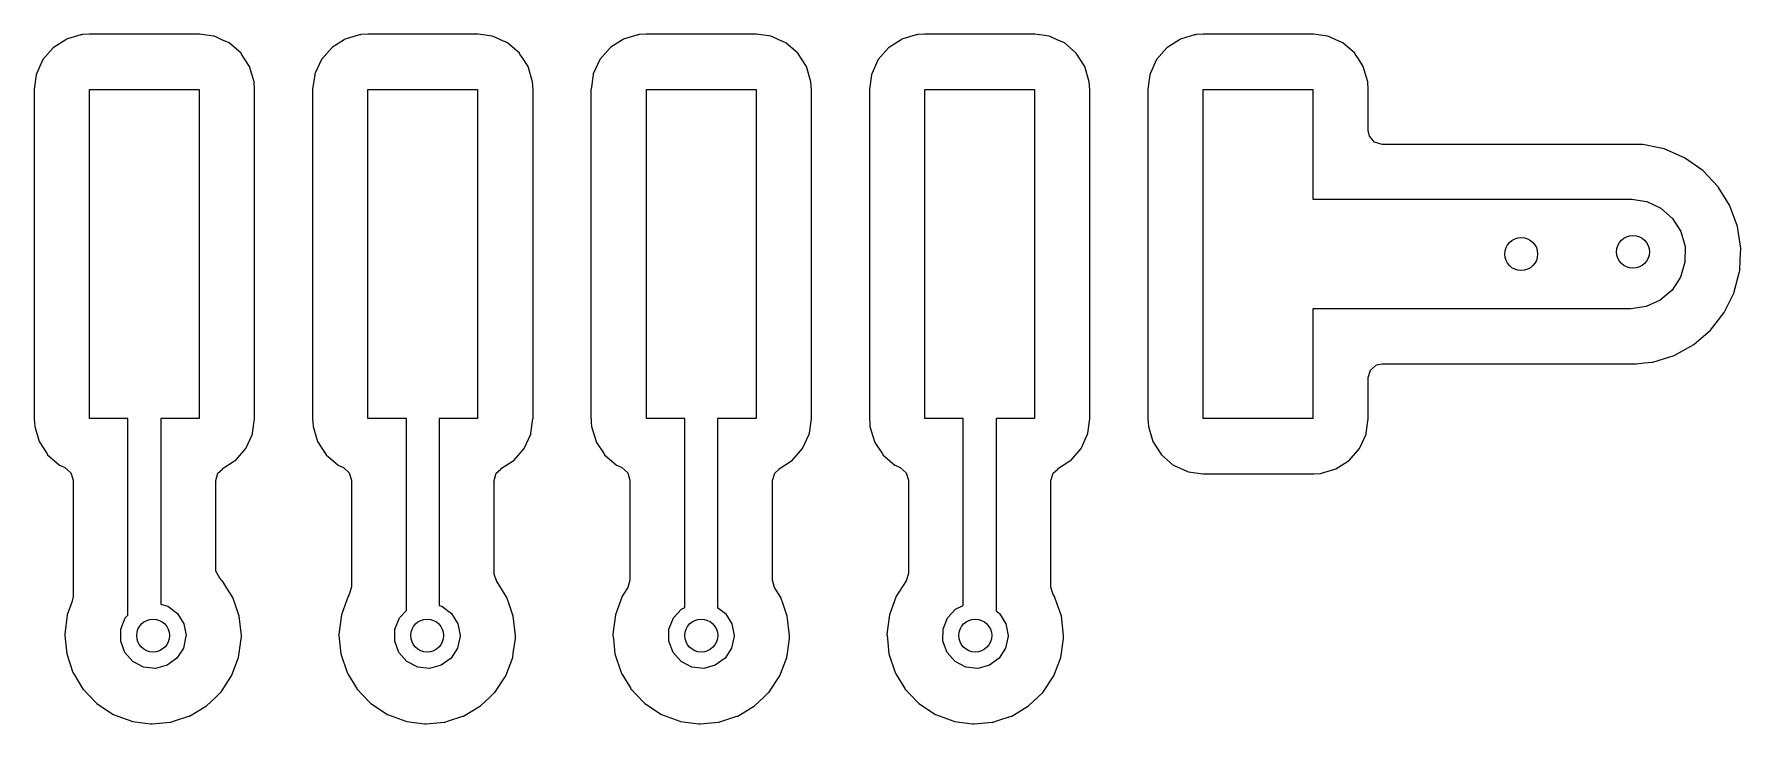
# Model space of a CAD drawing. Extents: x -3.92 to 3.92, y 0.02 to 7.83.
# Drawn here: x -1.814 to -1.201, y 2.173 to 2.421 of the extents above; entities that cross this region are included whole.
import ezdxf

# ---------------------------------------------------------------- set-up
doc = ezdxf.new("R2010")
doc.units = 0
doc.header["$MEASUREMENT"] = 0
doc.layers.add('BLACK', color=7, linetype='CONTINUOUS')

msp = doc.modelspace()

# ---------------------------------------------------------------- linework, layer by layer
at = {"layer": 'BLACK', "linetype": 'CONTINUOUS'}
for p, q in [((-1.80752, 2.41583), (-1.81123, 2.41155)), ((-1.80722, 2.41602), (-1.80752, 2.41583)), ((-1.80305, 2.4187), (-1.80722, 2.41602)), ((-1.80722, 2.41602), (-1.80722, 2.41602)), ((-1.80276, 2.41889), (-1.80305, 2.4187)), ((-1.80235, 2.41901), (-1.80276, 2.41889)), ((-1.79758, 2.42041), (-1.80235, 2.41901)), ((-1.79732, 2.42049), (-1.79758, 2.42041)), ((-1.79758, 2.42041), (-1.79758, 2.42041)), ((-1.79706, 2.42051), (-1.79732, 2.42049)), ((-1.79458, 2.42068), (-1.79706, 2.42051)), ((-1.79706, 2.42051), (-1.79706, 2.42051)), ((-1.79449, 2.42069), (-1.79458, 2.42068)), ((-1.75512, 2.42069), (-1.79449, 2.42069)), ((-1.75494, 2.42066), (-1.75512, 2.42069)), ((-1.74986, 2.41993), (-1.75494, 2.42066)), ((-1.75494, 2.42066), (-1.75494, 2.42066)), ((-1.74951, 2.41988), (-1.74986, 2.41993)), ((-1.74986, 2.41993), (-1.74986, 2.41993)), ((-1.74919, 2.41974), (-1.74951, 2.41988)), ((-1.74692, 2.4187), (-1.74919, 2.41974)), ((-1.74436, 2.41753), (-1.74692, 2.4187)), ((-1.74008, 2.41382), (-1.74436, 2.41753)), ((-1.70752, 2.41583), (-1.71123, 2.41155)), ((-1.70722, 2.41602), (-1.70752, 2.41583)), ((-1.70305, 2.4187), (-1.70722, 2.41602)), ((-1.70722, 2.41602), (-1.70722, 2.41602)), ((-1.70276, 2.41889), (-1.70305, 2.4187)), ((-1.70235, 2.41901), (-1.70276, 2.41889)), ((-1.69758, 2.42041), (-1.70235, 2.41901)), ((-1.69732, 2.42049), (-1.69758, 2.42041)), ((-1.69758, 2.42041), (-1.69758, 2.42041)), ((-1.69706, 2.42051), (-1.69732, 2.42049)), ((-1.69458, 2.42068), (-1.69706, 2.42051)), ((-1.69706, 2.42051), (-1.69706, 2.42051)), ((-1.69449, 2.42069), (-1.69458, 2.42068)), ((-1.65512, 2.42069), (-1.69449, 2.42069)), ((-1.65494, 2.42066), (-1.65512, 2.42069)), ((-1.64986, 2.41993), (-1.65494, 2.42066)), ((-1.65494, 2.42066), (-1.65494, 2.42066)), ((-1.64951, 2.41988), (-1.64986, 2.41993)), ((-1.64986, 2.41993), (-1.64986, 2.41993)), ((-1.64919, 2.41974), (-1.64951, 2.41988)), ((-1.64692, 2.4187), (-1.64919, 2.41974)), ((-1.64436, 2.41753), (-1.64692, 2.4187)), ((-1.64008, 2.41382), (-1.64436, 2.41753)), ((-1.60752, 2.41583), (-1.61123, 2.41155)), ((-1.60722, 2.41602), (-1.60752, 2.41583)), ((-1.60305, 2.4187), (-1.60722, 2.41602)), ((-1.60722, 2.41602), (-1.60722, 2.41602)), ((-1.60276, 2.41889), (-1.60305, 2.4187)), ((-1.60235, 2.41901), (-1.60276, 2.41889)), ((-1.59758, 2.42041), (-1.60235, 2.41901)), ((-1.59732, 2.42049), (-1.59758, 2.42041)), ((-1.59758, 2.42041), (-1.59758, 2.42041)), ((-1.59706, 2.42051), (-1.59732, 2.42049)), ((-1.59458, 2.42068), (-1.59706, 2.42051)), ((-1.59706, 2.42051), (-1.59706, 2.42051)), ((-1.59449, 2.42069), (-1.59458, 2.42068)), ((-1.55512, 2.42069), (-1.59449, 2.42069)), ((-1.55494, 2.42066), (-1.55512, 2.42069)), ((-1.54986, 2.41993), (-1.55494, 2.42066)), ((-1.55494, 2.42066), (-1.55494, 2.42066)), ((-1.54951, 2.41988), (-1.54986, 2.41993)), ((-1.54986, 2.41993), (-1.54986, 2.41993)), ((-1.54919, 2.41974), (-1.54951, 2.41988)), ((-1.54692, 2.4187), (-1.54919, 2.41974)), ((-1.54436, 2.41753), (-1.54692, 2.4187)), ((-1.54008, 2.41382), (-1.54436, 2.41753)), ((-1.50752, 2.41583), (-1.51123, 2.41155)), ((-1.50722, 2.41602), (-1.50752, 2.41583)), ((-1.50305, 2.4187), (-1.50722, 2.41602)), ((-1.50722, 2.41602), (-1.50722, 2.41602)), ((-1.50276, 2.41889), (-1.50305, 2.4187)), ((-1.50235, 2.41901), (-1.50276, 2.41889)), ((-1.49758, 2.42041), (-1.50235, 2.41901)), ((-1.49732, 2.42049), (-1.49758, 2.42041)), ((-1.49758, 2.42041), (-1.49758, 2.42041)), ((-1.49706, 2.42051), (-1.49732, 2.42049)), ((-1.49458, 2.42068), (-1.49706, 2.42051)), ((-1.49706, 2.42051), (-1.49706, 2.42051)), ((-1.49449, 2.42069), (-1.49458, 2.42068)), ((-1.45512, 2.42069), (-1.49449, 2.42069)), ((-1.45494, 2.42066), (-1.45512, 2.42069)), ((-1.44986, 2.41993), (-1.45494, 2.42066)), ((-1.45494, 2.42066), (-1.45494, 2.42066)), ((-1.44951, 2.41988), (-1.44986, 2.41993)), ((-1.44986, 2.41993), (-1.44986, 2.41993)), ((-1.44919, 2.41974), (-1.44951, 2.41988)), ((-1.44692, 2.4187), (-1.44919, 2.41974)), ((-1.44436, 2.41753), (-1.44692, 2.4187)), ((-1.44008, 2.41382), (-1.44436, 2.41753)), ((-1.40752, 2.41583), (-1.41123, 2.41155)), ((-1.40722, 2.41602), (-1.40752, 2.41583)), ((-1.40305, 2.4187), (-1.40722, 2.41602)), ((-1.40722, 2.41602), (-1.40722, 2.41602)), ((-1.40276, 2.41889), (-1.40305, 2.4187)), ((-1.40235, 2.41901), (-1.40276, 2.41889)), ((-1.39758, 2.42041), (-1.40235, 2.41901)), ((-1.39732, 2.42049), (-1.39758, 2.42041)), ((-1.39758, 2.42041), (-1.39758, 2.42041)), ((-1.39706, 2.42051), (-1.39732, 2.42049)), ((-1.39458, 2.42068), (-1.39706, 2.42051)), ((-1.39706, 2.42051), (-1.39706, 2.42051)), ((-1.39449, 2.42069), (-1.39458, 2.42068)), ((-1.35512, 2.42069), (-1.39449, 2.42069)), ((-1.35494, 2.42066), (-1.35512, 2.42069)), ((-1.34986, 2.41993), (-1.35494, 2.42066)), ((-1.35494, 2.42066), (-1.35494, 2.42066)), ((-1.34951, 2.41988), (-1.34986, 2.41993)), ((-1.34986, 2.41993), (-1.34986, 2.41993)), ((-1.34919, 2.41974), (-1.34951, 2.41988)), ((-1.34692, 2.4187), (-1.34919, 2.41974)), ((-1.34436, 2.41753), (-1.34692, 2.4187)), ((-1.34008, 2.41382), (-1.34436, 2.41753)), ((-1.81123, 2.41155), (-1.81358, 2.40639)), ((-1.73989, 2.41352), (-1.74008, 2.41382)), ((-1.73879, 2.41182), (-1.73989, 2.41352)), ((-1.73989, 2.41352), (-1.73989, 2.41352)), ((-1.73701, 2.40905), (-1.73879, 2.41182)), ((-1.73542, 2.40362), (-1.73701, 2.40905)), ((-1.71123, 2.41155), (-1.71358, 2.40639)), ((-1.63989, 2.41352), (-1.64008, 2.41382)), ((-1.63879, 2.41182), (-1.63989, 2.41352)), ((-1.63989, 2.41352), (-1.63989, 2.41352)), ((-1.63701, 2.40905), (-1.63879, 2.41182)), ((-1.63542, 2.40362), (-1.63701, 2.40905)), ((-1.61123, 2.41155), (-1.61358, 2.40639)), ((-1.53989, 2.41352), (-1.54008, 2.41382)), ((-1.53879, 2.41182), (-1.53989, 2.41352)), ((-1.53989, 2.41352), (-1.53989, 2.41352)), ((-1.53702, 2.40905), (-1.53879, 2.41182)), ((-1.53542, 2.40362), (-1.53702, 2.40905)), ((-1.51123, 2.41155), (-1.51358, 2.40639)), ((-1.43989, 2.41352), (-1.44008, 2.41382)), ((-1.43879, 2.41182), (-1.43989, 2.41352)), ((-1.43989, 2.41352), (-1.43989, 2.41352)), ((-1.43701, 2.40905), (-1.43879, 2.41182)), ((-1.43542, 2.40362), (-1.43701, 2.40905)), ((-1.41123, 2.41155), (-1.41358, 2.40639)), ((-1.33989, 2.41352), (-1.34008, 2.41382)), ((-1.33879, 2.41182), (-1.33989, 2.41352)), ((-1.33989, 2.41352), (-1.33989, 2.41352)), ((-1.33702, 2.40905), (-1.33879, 2.41182)), ((-1.33542, 2.40362), (-1.33702, 2.40905)), ((-1.81363, 2.40604), (-1.81436, 2.40096)), ((-1.81358, 2.40639), (-1.81363, 2.40604)), ((-1.81363, 2.40604), (-1.81363, 2.40604)), ((-1.73522, 2.40079), (-1.73542, 2.40362)), ((-1.71363, 2.40604), (-1.71436, 2.40096)), ((-1.71358, 2.40639), (-1.71363, 2.40604)), ((-1.71363, 2.40604), (-1.71363, 2.40604)), ((-1.63522, 2.40079), (-1.63542, 2.40362)), ((-1.61363, 2.40604), (-1.61436, 2.40096)), ((-1.61358, 2.40639), (-1.61363, 2.40604)), ((-1.61363, 2.40604), (-1.61363, 2.40604)), ((-1.53522, 2.40079), (-1.53542, 2.40362)), ((-1.51363, 2.40604), (-1.51436, 2.40096)), ((-1.51358, 2.40639), (-1.51363, 2.40604)), ((-1.51363, 2.40604), (-1.51363, 2.40604)), ((-1.43522, 2.40079), (-1.43542, 2.40362)), ((-1.41363, 2.40604), (-1.41436, 2.40096)), ((-1.41358, 2.40639), (-1.41363, 2.40604)), ((-1.41363, 2.40604), (-1.41363, 2.40604)), ((-1.33522, 2.40079), (-1.33542, 2.40362)), ((-1.81436, 2.40096), (-1.81439, 2.40079)), ((-1.81439, 2.40079), (-1.81439, 2.28268)), ((-1.81436, 2.40096), (-1.81436, 2.40096)), ((-1.79449, 2.28268), (-1.79449, 2.40079)), ((-1.79449, 2.40079), (-1.75512, 2.40079)), ((-1.75512, 2.40079), (-1.75512, 2.28268)), ((-1.73522, 2.28268), (-1.73522, 2.40079)), ((-1.71436, 2.40096), (-1.71439, 2.40079)), ((-1.71439, 2.40079), (-1.71439, 2.28268)), ((-1.71436, 2.40096), (-1.71436, 2.40096)), ((-1.69449, 2.28268), (-1.69449, 2.40079)), ((-1.69449, 2.40079), (-1.65512, 2.40079)), ((-1.65512, 2.40079), (-1.65512, 2.28268)), ((-1.63522, 2.28268), (-1.63522, 2.40079)), ((-1.61436, 2.40096), (-1.61439, 2.40079)), ((-1.61439, 2.40079), (-1.61439, 2.28268)), ((-1.61436, 2.40096), (-1.61436, 2.40096)), ((-1.59449, 2.28268), (-1.59449, 2.40079)), ((-1.59449, 2.40079), (-1.55512, 2.40079)), ((-1.55512, 2.40079), (-1.55512, 2.28268)), ((-1.53522, 2.28268), (-1.53522, 2.40079)), ((-1.51436, 2.40096), (-1.51439, 2.40079)), ((-1.51439, 2.40079), (-1.51439, 2.28268)), ((-1.51436, 2.40096), (-1.51436, 2.40096)), ((-1.49449, 2.28268), (-1.49449, 2.40079)), ((-1.49449, 2.40079), (-1.45512, 2.40079)), ((-1.45512, 2.40079), (-1.45512, 2.28268)), ((-1.43522, 2.28268), (-1.43522, 2.40079)), ((-1.41436, 2.40096), (-1.41439, 2.40079)), ((-1.41439, 2.40079), (-1.41439, 2.28268)), ((-1.41436, 2.40096), (-1.41436, 2.40096)), ((-1.39449, 2.28268), (-1.39449, 2.40079)), ((-1.39449, 2.40079), (-1.35512, 2.40079)), ((-1.35512, 2.40079), (-1.35512, 2.36142)), ((-1.33522, 2.38608), (-1.33522, 2.40079)), ((-1.33477, 2.38402), (-1.33522, 2.38608)), ((-1.33294, 2.38191), (-1.33477, 2.38402)), ((-1.33026, 2.38112), (-1.33294, 2.38191)), ((-1.23719, 2.38112), (-1.33026, 2.38112)), ((-1.23705, 2.38111), (-1.23719, 2.38112)), ((-1.237, 2.38111), (-1.23705, 2.38111)), ((-1.23681, 2.3811), (-1.237, 2.38111)), ((-1.237, 2.38111), (-1.237, 2.38111)), ((-1.23662, 2.38106), (-1.23681, 2.3811)), ((-1.23078, 2.37984), (-1.23662, 2.38106)), ((-1.23662, 2.38106), (-1.23662, 2.38106)), ((-1.22898, 2.37947), (-1.23078, 2.37984)), ((-1.22163, 2.37629), (-1.22898, 2.37947)), ((-1.21508, 2.3717), (-1.22163, 2.37629)), ((-1.20958, 2.36589), (-1.21508, 2.3717)), ((-1.35512, 2.36142), (-1.24094, 2.36142)), ((-1.24094, 2.36142), (-1.2407, 2.36142)), ((-1.2407, 2.36142), (-1.23519, 2.36056)), ((-1.23519, 2.36056), (-1.23014, 2.35819)), ((-1.20945, 2.36567), (-1.20958, 2.36589)), ((-1.2055, 2.3593), (-1.20945, 2.36567)), ((-1.20945, 2.36567), (-1.20945, 2.36567)), ((-1.23014, 2.35819), (-1.22595, 2.35449)), ((-1.22595, 2.35449), (-1.22298, 2.34977)), ((-1.20536, 2.35909), (-1.2055, 2.3593)), ((-1.2055, 2.3593), (-1.2055, 2.3593)), ((-1.2026, 2.35158), (-1.20536, 2.35909)), ((-1.22298, 2.34977), (-1.22144, 2.3444)), ((-1.20141, 2.34367), (-1.2026, 2.35158)), ((-1.22144, 2.3444), (-1.22148, 2.33882)), ((-1.20161, 2.3398), (-1.20141, 2.34367)), ((-1.22148, 2.33882), (-1.22308, 2.33348)), ((-1.20189, 2.33543), (-1.20182, 2.33568)), ((-1.20182, 2.33568), (-1.20161, 2.3398)), ((-1.22308, 2.33348), (-1.22611, 2.32879)), ((-1.20378, 2.32818), (-1.20189, 2.33543)), ((-1.20189, 2.33543), (-1.20189, 2.33543)), ((-1.23034, 2.32515), (-1.23542, 2.32284)), ((-1.22611, 2.32879), (-1.23034, 2.32515)), ((-1.20737, 2.32075), (-1.20384, 2.32793)), ((-1.20384, 2.32793), (-1.20378, 2.32818)), ((-1.24094, 2.32205), (-1.35512, 2.32205)), ((-1.35512, 2.32205), (-1.35512, 2.28268)), ((-1.23542, 2.32284), (-1.24094, 2.32205)), ((-1.21228, 2.31443), (-1.20737, 2.32075)), ((-1.21835, 2.30923), (-1.21228, 2.31443)), ((-1.23298, 2.30295), (-1.22535, 2.30535)), ((-1.22535, 2.30535), (-1.21835, 2.30923)), ((-1.33522, 2.29738), (-1.33443, 2.30006)), ((-1.33443, 2.30006), (-1.33232, 2.30189)), ((-1.33232, 2.30189), (-1.33026, 2.30234)), ((-1.33026, 2.30234), (-1.23901, 2.30234)), ((-1.23901, 2.30234), (-1.23614, 2.30263)), ((-1.23614, 2.30263), (-1.23323, 2.30293)), ((-1.23323, 2.30293), (-1.23298, 2.30295)), ((-1.23323, 2.30293), (-1.23323, 2.30293)), ((-1.33522, 2.28268), (-1.33522, 2.29738)), ((-1.81439, 2.28268), (-1.81438, 2.28259)), ((-1.81438, 2.28259), (-1.81429, 2.28126)), ((-1.81429, 2.28126), (-1.81419, 2.27984)), ((-1.78071, 2.28268), (-1.79449, 2.28268)), ((-1.78071, 2.21204), (-1.78071, 2.28268)), ((-1.75512, 2.28268), (-1.7689, 2.28268)), ((-1.7689, 2.28268), (-1.7689, 2.21601)), ((-1.73597, 2.27742), (-1.73524, 2.2825)), ((-1.73524, 2.2825), (-1.73522, 2.28268)), ((-1.73524, 2.2825), (-1.73524, 2.2825)), ((-1.71439, 2.28268), (-1.71438, 2.28259)), ((-1.71438, 2.28259), (-1.71429, 2.28126)), ((-1.71429, 2.28126), (-1.71419, 2.27984)), ((-1.68071, 2.28268), (-1.69449, 2.28268)), ((-1.68071, 2.21373), (-1.68071, 2.28268)), ((-1.65512, 2.28268), (-1.6689, 2.28268)), ((-1.6689, 2.28268), (-1.6689, 2.21556)), ((-1.63597, 2.27742), (-1.63524, 2.2825)), ((-1.63524, 2.2825), (-1.63522, 2.28268)), ((-1.63524, 2.2825), (-1.63524, 2.2825)), ((-1.61439, 2.28268), (-1.61438, 2.28259)), ((-1.61438, 2.28259), (-1.61429, 2.28126)), ((-1.61429, 2.28126), (-1.61419, 2.27984)), ((-1.58071, 2.28268), (-1.59449, 2.28268)), ((-1.58071, 2.21476), (-1.58071, 2.28268)), ((-1.55512, 2.28268), (-1.5689, 2.28268)), ((-1.5689, 2.28268), (-1.5689, 2.21482)), ((-1.53597, 2.27742), (-1.53524, 2.2825)), ((-1.53524, 2.2825), (-1.53522, 2.28268)), ((-1.53524, 2.2825), (-1.53524, 2.2825)), ((-1.51439, 2.28268), (-1.51438, 2.28259)), ((-1.51438, 2.28259), (-1.51429, 2.28126)), ((-1.51429, 2.28126), (-1.51419, 2.27984)), ((-1.48071, 2.28268), (-1.49449, 2.28268)), ((-1.48071, 2.21553), (-1.48071, 2.28268)), ((-1.45512, 2.28268), (-1.4689, 2.28268)), ((-1.4689, 2.28268), (-1.4689, 2.21362)), ((-1.43597, 2.27742), (-1.43524, 2.2825)), ((-1.43524, 2.2825), (-1.43522, 2.28268)), ((-1.43524, 2.2825), (-1.43524, 2.2825)), ((-1.41439, 2.28268), (-1.41438, 2.28259)), ((-1.41438, 2.28259), (-1.41429, 2.28126)), ((-1.41429, 2.28126), (-1.41419, 2.27984)), ((-1.35512, 2.28268), (-1.39449, 2.28268)), ((-1.33597, 2.27742), (-1.33524, 2.2825)), ((-1.33524, 2.2825), (-1.33522, 2.28268)), ((-1.33524, 2.2825), (-1.33524, 2.2825)), ((-1.81419, 2.27984), (-1.81259, 2.27441)), ((-1.81259, 2.27441), (-1.8124, 2.27411)), ((-1.73838, 2.27192), (-1.73602, 2.27707)), ((-1.73602, 2.27707), (-1.73597, 2.27742)), ((-1.71419, 2.27984), (-1.71259, 2.27441)), ((-1.71259, 2.27441), (-1.7124, 2.27411)), ((-1.63838, 2.27192), (-1.63602, 2.27707)), ((-1.63602, 2.27707), (-1.63597, 2.27742)), ((-1.61419, 2.27984), (-1.61259, 2.27441)), ((-1.61259, 2.27441), (-1.6124, 2.27411)), ((-1.53838, 2.27192), (-1.53602, 2.27707)), ((-1.53602, 2.27707), (-1.53597, 2.27742)), ((-1.51419, 2.27984), (-1.51259, 2.27441)), ((-1.51259, 2.27441), (-1.5124, 2.27411)), ((-1.43838, 2.27192), (-1.43602, 2.27707)), ((-1.43602, 2.27707), (-1.43597, 2.27742)), ((-1.41419, 2.27984), (-1.41259, 2.27441)), ((-1.41259, 2.27441), (-1.4124, 2.27411)), ((-1.33838, 2.27192), (-1.33602, 2.27707)), ((-1.33602, 2.27707), (-1.33597, 2.27742)), ((-1.8124, 2.27411), (-1.80972, 2.26994)), ((-1.80972, 2.26994), (-1.80972, 2.26994)), ((-1.80972, 2.26994), (-1.80953, 2.26964)), ((-1.80953, 2.26964), (-1.80525, 2.26593)), ((-1.74209, 2.26764), (-1.73838, 2.27192)), ((-1.7124, 2.27411), (-1.70972, 2.26994)), ((-1.70972, 2.26994), (-1.70972, 2.26994)), ((-1.70972, 2.26994), (-1.70953, 2.26964)), ((-1.70953, 2.26964), (-1.70525, 2.26593)), ((-1.64209, 2.26764), (-1.63838, 2.27192)), ((-1.6124, 2.27411), (-1.60972, 2.26994)), ((-1.60972, 2.26994), (-1.60972, 2.26994)), ((-1.60972, 2.26994), (-1.60953, 2.26964)), ((-1.60953, 2.26964), (-1.60525, 2.26593)), ((-1.54209, 2.26764), (-1.53838, 2.27192)), ((-1.5124, 2.27411), (-1.50972, 2.26994)), ((-1.50972, 2.26994), (-1.50972, 2.26994)), ((-1.50972, 2.26994), (-1.50953, 2.26964)), ((-1.50953, 2.26964), (-1.50525, 2.26593)), ((-1.44209, 2.26764), (-1.43838, 2.27192)), ((-1.4124, 2.27411), (-1.40972, 2.26994)), ((-1.40972, 2.26994), (-1.40972, 2.26994)), ((-1.40972, 2.26994), (-1.40953, 2.26964)), ((-1.40953, 2.26964), (-1.40525, 2.26593)), ((-1.34209, 2.26764), (-1.33838, 2.27192)), ((-1.80525, 2.26593), (-1.80493, 2.26579)), ((-1.80493, 2.26579), (-1.80492, 2.26579)), ((-1.80492, 2.26579), (-1.80331, 2.26505)), ((-1.80331, 2.26505), (-1.8012, 2.26322)), ((-1.8012, 2.26322), (-1.80041, 2.26054)), ((-1.74919, 2.26037), (-1.74841, 2.26305)), ((-1.74841, 2.26305), (-1.74678, 2.26446)), ((-1.74685, 2.26457), (-1.74238, 2.26744)), ((-1.74678, 2.26446), (-1.74685, 2.26457)), ((-1.74238, 2.26744), (-1.74209, 2.26764)), ((-1.74238, 2.26744), (-1.74238, 2.26744)), ((-1.70525, 2.26593), (-1.70493, 2.26579)), ((-1.70493, 2.26579), (-1.70492, 2.26579)), ((-1.70492, 2.26579), (-1.70331, 2.26505)), ((-1.70331, 2.26505), (-1.7012, 2.26322)), ((-1.7012, 2.26322), (-1.70041, 2.26054)), ((-1.64919, 2.26037), (-1.64841, 2.26305)), ((-1.64841, 2.26305), (-1.64678, 2.26446)), ((-1.64685, 2.26457), (-1.64238, 2.26744)), ((-1.64678, 2.26446), (-1.64685, 2.26457)), ((-1.64238, 2.26744), (-1.64209, 2.26764)), ((-1.64238, 2.26744), (-1.64238, 2.26744)), ((-1.60525, 2.26593), (-1.60493, 2.26579)), ((-1.60493, 2.26579), (-1.60492, 2.26579)), ((-1.60492, 2.26579), (-1.60331, 2.26505)), ((-1.60331, 2.26505), (-1.6012, 2.26322)), ((-1.6012, 2.26322), (-1.60041, 2.26054)), ((-1.54919, 2.26037), (-1.54841, 2.26305)), ((-1.54841, 2.26305), (-1.54678, 2.26446)), ((-1.54685, 2.26457), (-1.54238, 2.26744)), ((-1.54678, 2.26446), (-1.54685, 2.26457)), ((-1.54238, 2.26744), (-1.54209, 2.26764)), ((-1.54238, 2.26744), (-1.54238, 2.26744)), ((-1.50525, 2.26593), (-1.50493, 2.26579)), ((-1.50493, 2.26579), (-1.50492, 2.26579)), ((-1.50492, 2.26579), (-1.50331, 2.26505)), ((-1.50331, 2.26505), (-1.5012, 2.26322)), ((-1.5012, 2.26322), (-1.50041, 2.26054)), ((-1.44919, 2.26037), (-1.44841, 2.26305)), ((-1.44841, 2.26305), (-1.44678, 2.26446)), ((-1.44685, 2.26457), (-1.44238, 2.26744)), ((-1.44678, 2.26446), (-1.44685, 2.26457)), ((-1.44238, 2.26744), (-1.44209, 2.26764)), ((-1.44238, 2.26744), (-1.44238, 2.26744)), ((-1.40525, 2.26593), (-1.40493, 2.26579)), ((-1.40493, 2.26579), (-1.40493, 2.26579)), ((-1.40493, 2.26579), (-1.40042, 2.26373)), ((-1.40042, 2.26373), (-1.4001, 2.26358)), ((-1.4001, 2.26358), (-1.39974, 2.26353)), ((-1.39974, 2.26353), (-1.39974, 2.26353)), ((-1.39974, 2.26353), (-1.39466, 2.2628)), ((-1.39466, 2.2628), (-1.39466, 2.2628)), ((-1.39466, 2.2628), (-1.39449, 2.26278)), ((-1.39449, 2.26278), (-1.35512, 2.26278)), ((-1.35512, 2.26278), (-1.35477, 2.2628)), ((-1.35477, 2.2628), (-1.35255, 2.26296)), ((-1.35255, 2.26296), (-1.35229, 2.26298)), ((-1.35255, 2.26296), (-1.35255, 2.26296)), ((-1.35229, 2.26298), (-1.35203, 2.26305)), ((-1.35203, 2.26305), (-1.34719, 2.26447)), ((-1.35203, 2.26305), (-1.35203, 2.26305)), ((-1.34719, 2.26447), (-1.34685, 2.26457)), ((-1.34685, 2.26457), (-1.34496, 2.26579)), ((-1.34496, 2.26579), (-1.34238, 2.26744)), ((-1.34238, 2.26744), (-1.34209, 2.26764)), ((-1.34238, 2.26744), (-1.34238, 2.26744)), ((-1.80041, 2.26054), (-1.80041, 2.21873)), ((-1.74919, 2.22888), (-1.74919, 2.26037)), ((-1.70041, 2.26054), (-1.70041, 2.22218)), ((-1.64919, 2.22713), (-1.64919, 2.26037)), ((-1.60041, 2.26054), (-1.60041, 2.22462)), ((-1.54919, 2.22463), (-1.54919, 2.26037)), ((-1.50041, 2.26054), (-1.50041, 2.22707)), ((-1.44919, 2.22211), (-1.44919, 2.26037)), ((-1.74908, 2.22784), (-1.74919, 2.22888)), ((-1.74775, 2.22538), (-1.74908, 2.22784)), ((-1.7468, 2.22442), (-1.74775, 2.22538)), ((-1.64917, 2.22664), (-1.64919, 2.22713)), ((-1.64829, 2.22447), (-1.64917, 2.22664)), ((-1.50041, 2.22707), (-1.5012, 2.22438)), ((-1.74665, 2.22419), (-1.7468, 2.22442)), ((-1.74513, 2.22175), (-1.74665, 2.22419)), ((-1.74665, 2.22419), (-1.74665, 2.22419)), ((-1.74305, 2.21843), (-1.74513, 2.22175)), ((-1.7012, 2.21949), (-1.70163, 2.21882)), ((-1.70041, 2.22218), (-1.7012, 2.21949)), ((-1.64838, 2.22442), (-1.64829, 2.22447)), ((-1.64463, 2.21843), (-1.64838, 2.22442)), ((-1.6027, 2.21962), (-1.60321, 2.21882)), ((-1.6012, 2.22193), (-1.6027, 2.21962)), ((-1.60041, 2.22462), (-1.6012, 2.22193)), ((-1.54844, 2.222), (-1.54919, 2.22463)), ((-1.5462, 2.21843), (-1.54844, 2.222)), ((-1.50429, 2.21959), (-1.50478, 2.21882)), ((-1.50334, 2.22107), (-1.50429, 2.21959)), ((-1.5012, 2.22438), (-1.50334, 2.22107)), ((-1.44844, 2.21948), (-1.44919, 2.22211)), ((-1.44797, 2.21873), (-1.44844, 2.21948)), ((-1.80071, 2.21703), (-1.80248, 2.21218)), ((-1.80041, 2.21873), (-1.80071, 2.21703)), ((-1.7689, 2.21601), (-1.76635, 2.21528)), ((-1.76635, 2.21528), (-1.7629, 2.21266)), ((-1.74222, 2.21602), (-1.74305, 2.21843)), ((-1.74097, 2.21244), (-1.74222, 2.21602)), ((-1.70163, 2.21882), (-1.70405, 2.21218)), ((-1.68321, 2.21104), (-1.68071, 2.21373)), ((-1.6689, 2.21556), (-1.66792, 2.21528)), ((-1.66792, 2.21528), (-1.66448, 2.21266)), ((-1.64379, 2.21602), (-1.64463, 2.21843)), ((-1.64254, 2.21244), (-1.64379, 2.21602)), ((-1.60439, 2.21558), (-1.60563, 2.21218)), ((-1.6033, 2.21856), (-1.60439, 2.21558)), ((-1.60321, 2.21882), (-1.6033, 2.21856)), ((-1.6033, 2.21856), (-1.6033, 2.21856)), ((-1.58479, 2.21104), (-1.58185, 2.21421)), ((-1.58185, 2.21421), (-1.58071, 2.21476)), ((-1.5689, 2.21482), (-1.56605, 2.21266)), ((-1.54537, 2.21602), (-1.5462, 2.21843)), ((-1.54412, 2.21244), (-1.54537, 2.21602)), ((-1.50596, 2.21558), (-1.5072, 2.21218)), ((-1.50488, 2.21856), (-1.50596, 2.21558)), ((-1.50478, 2.21882), (-1.50488, 2.21856)), ((-1.50488, 2.21856), (-1.50488, 2.21856)), ((-1.48636, 2.21104), (-1.48342, 2.21421)), ((-1.48342, 2.21421), (-1.48071, 2.21553)), ((-1.4689, 2.21362), (-1.46763, 2.21266)), ((-1.44778, 2.21843), (-1.44797, 2.21873)), ((-1.44694, 2.21602), (-1.44778, 2.21843)), ((-1.44569, 2.21244), (-1.44694, 2.21602)), ((-1.80248, 2.21218), (-1.80336, 2.20517)), ((-1.78329, 2.20269), (-1.78324, 2.20702)), ((-1.78324, 2.20702), (-1.78164, 2.21104)), ((-1.78164, 2.21104), (-1.78071, 2.21204)), ((-1.7629, 2.21266), (-1.76063, 2.20898)), ((-1.76063, 2.20898), (-1.75984, 2.20472)), ((-1.74073, 2.21175), (-1.74097, 2.21244)), ((-1.73994, 2.20472), (-1.74073, 2.21175)), ((-1.70405, 2.21218), (-1.70494, 2.20517)), ((-1.68486, 2.20269), (-1.68481, 2.20702)), ((-1.68481, 2.20702), (-1.68321, 2.21104)), ((-1.66448, 2.21266), (-1.66221, 2.20898)), ((-1.66221, 2.20898), (-1.66142, 2.20472)), ((-1.6423, 2.21175), (-1.64254, 2.21244)), ((-1.64152, 2.20472), (-1.6423, 2.21175)), ((-1.60563, 2.21218), (-1.60651, 2.20517)), ((-1.58644, 2.20269), (-1.58639, 2.20702)), ((-1.58639, 2.20702), (-1.58479, 2.21104)), ((-1.56605, 2.21266), (-1.56378, 2.20898)), ((-1.56378, 2.20898), (-1.56299, 2.20472)), ((-1.54388, 2.21175), (-1.54412, 2.21244)), ((-1.54309, 2.20472), (-1.54388, 2.21175)), ((-1.5072, 2.21218), (-1.50809, 2.20517)), ((-1.48801, 2.20269), (-1.48796, 2.20702)), ((-1.48796, 2.20702), (-1.48636, 2.21104)), ((-1.46763, 2.21266), (-1.46536, 2.20898)), ((-1.46536, 2.20898), (-1.46457, 2.20472)), ((-1.44545, 2.21175), (-1.44569, 2.21244)), ((-1.44467, 2.20472), (-1.44545, 2.21175)), ((-1.80336, 2.20517), (-1.80334, 2.20489)), ((-1.80334, 2.20489), (-1.80334, 2.20489)), ((-1.80334, 2.20489), (-1.80321, 2.20359)), ((-1.80321, 2.20359), (-1.80267, 2.19813)), ((-1.78178, 2.19864), (-1.78329, 2.20269)), ((-1.75985, 2.20446), (-1.76073, 2.20022)), ((-1.75984, 2.20472), (-1.75985, 2.20446)), ((-1.74072, 2.19841), (-1.73998, 2.20368)), ((-1.73998, 2.20368), (-1.73995, 2.20384)), ((-1.73998, 2.20368), (-1.73998, 2.20368)), ((-1.73995, 2.20427), (-1.73994, 2.20457)), ((-1.73995, 2.20384), (-1.73995, 2.20427)), ((-1.73994, 2.20457), (-1.73994, 2.20472)), ((-1.73994, 2.20457), (-1.73994, 2.20457)), ((-1.70494, 2.20517), (-1.70491, 2.20489)), ((-1.70491, 2.20489), (-1.70491, 2.20489)), ((-1.70491, 2.20489), (-1.70478, 2.20359)), ((-1.70478, 2.20359), (-1.70425, 2.19813)), ((-1.68335, 2.19864), (-1.68486, 2.20269)), ((-1.66142, 2.20446), (-1.66231, 2.20022)), ((-1.66142, 2.20472), (-1.66142, 2.20446)), ((-1.64229, 2.19841), (-1.64155, 2.20368)), ((-1.64155, 2.20368), (-1.64153, 2.20384)), ((-1.64155, 2.20368), (-1.64155, 2.20368)), ((-1.64153, 2.20384), (-1.64152, 2.20427)), ((-1.64152, 2.20457), (-1.64152, 2.20472)), ((-1.64152, 2.20427), (-1.64152, 2.20457)), ((-1.64152, 2.20457), (-1.64152, 2.20457)), ((-1.60651, 2.20517), (-1.60649, 2.20489)), ((-1.60649, 2.20489), (-1.60649, 2.20489)), ((-1.60649, 2.20489), (-1.60636, 2.20359)), ((-1.60636, 2.20359), (-1.60582, 2.19813)), ((-1.58493, 2.19864), (-1.58644, 2.20269)), ((-1.563, 2.20446), (-1.56388, 2.20022)), ((-1.56299, 2.20472), (-1.563, 2.20446)), ((-1.54387, 2.19841), (-1.54312, 2.20368)), ((-1.54312, 2.20368), (-1.5431, 2.20384)), ((-1.54312, 2.20368), (-1.54312, 2.20368)), ((-1.5431, 2.20427), (-1.54309, 2.20457)), ((-1.5431, 2.20384), (-1.5431, 2.20427)), ((-1.54309, 2.20457), (-1.54309, 2.20472)), ((-1.54309, 2.20457), (-1.54309, 2.20457)), ((-1.50809, 2.20517), (-1.50806, 2.20489)), ((-1.50806, 2.20489), (-1.50806, 2.20489)), ((-1.50806, 2.20489), (-1.50793, 2.20359)), ((-1.50793, 2.20359), (-1.5074, 2.19813)), ((-1.4865, 2.19864), (-1.48801, 2.20269)), ((-1.46457, 2.20446), (-1.46546, 2.20022)), ((-1.46457, 2.20472), (-1.46457, 2.20446)), ((-1.44544, 2.19841), (-1.4447, 2.20368)), ((-1.4447, 2.20368), (-1.44468, 2.20384)), ((-1.4447, 2.20368), (-1.4447, 2.20368)), ((-1.44468, 2.20384), (-1.44467, 2.20427)), ((-1.44467, 2.20457), (-1.44467, 2.20472)), ((-1.44467, 2.20427), (-1.44467, 2.20457)), ((-1.44467, 2.20457), (-1.44467, 2.20457)), ((-1.80267, 2.19813), (-1.80044, 2.19142)), ((-1.77891, 2.1954), (-1.78178, 2.19864)), ((-1.77507, 2.19342), (-1.77891, 2.1954)), ((-1.76309, 2.19659), (-1.76659, 2.19406)), ((-1.76073, 2.20022), (-1.76309, 2.19659)), ((-1.74345, 2.19023), (-1.74094, 2.19684)), ((-1.74094, 2.19684), (-1.74072, 2.19841)), ((-1.70425, 2.19813), (-1.70202, 2.19142)), ((-1.68048, 2.1954), (-1.68335, 2.19864)), ((-1.67664, 2.19342), (-1.68048, 2.1954)), ((-1.66466, 2.19659), (-1.66816, 2.19406)), ((-1.66231, 2.20022), (-1.66466, 2.19659)), ((-1.64502, 2.19023), (-1.64251, 2.19684)), ((-1.64251, 2.19684), (-1.64229, 2.19841)), ((-1.60582, 2.19813), (-1.60359, 2.19142)), ((-1.58206, 2.1954), (-1.58493, 2.19864)), ((-1.57822, 2.19342), (-1.58206, 2.1954)), ((-1.56624, 2.19659), (-1.56974, 2.19406)), ((-1.56388, 2.20022), (-1.56624, 2.19659)), ((-1.5466, 2.19023), (-1.54409, 2.19684)), ((-1.54409, 2.19684), (-1.54387, 2.19841)), ((-1.5074, 2.19813), (-1.50517, 2.19142)), ((-1.48363, 2.1954), (-1.4865, 2.19864)), ((-1.47979, 2.19342), (-1.48363, 2.1954)), ((-1.46781, 2.19659), (-1.47131, 2.19406)), ((-1.46546, 2.20022), (-1.46781, 2.19659)), ((-1.44817, 2.19023), (-1.44566, 2.19684)), ((-1.44566, 2.19684), (-1.44544, 2.19841)), ((-1.80044, 2.19142), (-1.80016, 2.19096)), ((-1.80016, 2.19096), (-1.79696, 2.18568)), ((-1.77077, 2.19295), (-1.77507, 2.19342)), ((-1.76659, 2.19406), (-1.77077, 2.19295)), ((-1.74736, 2.18434), (-1.74345, 2.19023)), ((-1.70202, 2.19142), (-1.70174, 2.19096)), ((-1.70174, 2.19096), (-1.69854, 2.18568)), ((-1.67234, 2.19295), (-1.67664, 2.19342)), ((-1.66816, 2.19406), (-1.67234, 2.19295)), ((-1.64894, 2.18434), (-1.64502, 2.19023)), ((-1.60359, 2.19142), (-1.60331, 2.19096)), ((-1.60331, 2.19096), (-1.60011, 2.18568)), ((-1.57392, 2.19295), (-1.57822, 2.19342)), ((-1.56974, 2.19406), (-1.57392, 2.19295)), ((-1.55051, 2.18434), (-1.5466, 2.19023)), ((-1.50517, 2.19142), (-1.50489, 2.19096)), ((-1.50489, 2.19096), (-1.50169, 2.18568)), ((-1.47549, 2.19295), (-1.47979, 2.19342)), ((-1.47131, 2.19406), (-1.47549, 2.19295)), ((-1.45208, 2.18434), (-1.44817, 2.19023)), ((-1.79696, 2.18568), (-1.79678, 2.18538)), ((-1.79678, 2.18538), (-1.79659, 2.18518)), ((-1.79659, 2.18518), (-1.79659, 2.18518)), ((-1.79659, 2.18518), (-1.79512, 2.18365)), ((-1.79512, 2.18365), (-1.79187, 2.18029)), ((-1.75248, 2.17946), (-1.74913, 2.18266)), ((-1.74913, 2.18266), (-1.74756, 2.18415)), ((-1.74756, 2.18415), (-1.74736, 2.18434)), ((-1.74756, 2.18415), (-1.74756, 2.18415)), ((-1.69854, 2.18568), (-1.69835, 2.18538)), ((-1.69835, 2.18538), (-1.69816, 2.18518)), ((-1.69816, 2.18518), (-1.69816, 2.18518)), ((-1.69816, 2.18518), (-1.69669, 2.18365)), ((-1.69669, 2.18365), (-1.69344, 2.18029)), ((-1.65405, 2.17946), (-1.6507, 2.18266)), ((-1.6507, 2.18266), (-1.64914, 2.18415)), ((-1.64914, 2.18415), (-1.64894, 2.18434)), ((-1.64914, 2.18415), (-1.64914, 2.18415)), ((-1.60011, 2.18568), (-1.59993, 2.18538)), ((-1.59993, 2.18538), (-1.59974, 2.18518)), ((-1.59974, 2.18518), (-1.59974, 2.18518)), ((-1.59974, 2.18518), (-1.59827, 2.18365)), ((-1.59827, 2.18365), (-1.59502, 2.18029)), ((-1.55563, 2.17946), (-1.55227, 2.18266)), ((-1.55227, 2.18266), (-1.55071, 2.18415)), ((-1.55071, 2.18415), (-1.55051, 2.18434)), ((-1.55071, 2.18415), (-1.55071, 2.18415)), ((-1.50169, 2.18568), (-1.5015, 2.18538)), ((-1.5015, 2.18538), (-1.50131, 2.18518)), ((-1.50131, 2.18518), (-1.50131, 2.18518)), ((-1.50131, 2.18518), (-1.49984, 2.18365)), ((-1.49984, 2.18365), (-1.49659, 2.18029)), ((-1.4572, 2.17946), (-1.45385, 2.18266)), ((-1.45385, 2.18266), (-1.45229, 2.18415)), ((-1.45229, 2.18415), (-1.45208, 2.18434)), ((-1.45229, 2.18415), (-1.45229, 2.18415)), ((-1.79187, 2.18029), (-1.78595, 2.17642)), ((-1.78595, 2.17642), (-1.77933, 2.17395)), ((-1.75855, 2.17584), (-1.75248, 2.17946)), ((-1.69344, 2.18029), (-1.68753, 2.17642)), ((-1.68753, 2.17642), (-1.6809, 2.17395)), ((-1.66013, 2.17584), (-1.65405, 2.17946)), ((-1.59502, 2.18029), (-1.5891, 2.17642)), ((-1.5891, 2.17642), (-1.58248, 2.17395)), ((-1.5617, 2.17584), (-1.55563, 2.17946)), ((-1.49659, 2.18029), (-1.49068, 2.17642)), ((-1.49068, 2.17642), (-1.48405, 2.17395)), ((-1.46328, 2.17584), (-1.4572, 2.17946)), ((-1.77933, 2.17395), (-1.77905, 2.17392)), ((-1.77905, 2.17392), (-1.77905, 2.17392)), ((-1.77905, 2.17392), (-1.77259, 2.17306)), ((-1.77259, 2.17306), (-1.77259, 2.17306)), ((-1.77259, 2.17306), (-1.77232, 2.17302)), ((-1.77232, 2.17302), (-1.77204, 2.17304)), ((-1.77204, 2.17304), (-1.76555, 2.17363)), ((-1.77204, 2.17304), (-1.77204, 2.17304)), ((-1.76555, 2.17363), (-1.76528, 2.17366)), ((-1.76528, 2.17366), (-1.76395, 2.17409)), ((-1.76395, 2.17409), (-1.75882, 2.17576)), ((-1.75882, 2.17576), (-1.75855, 2.17584)), ((-1.75882, 2.17576), (-1.75882, 2.17576)), ((-1.6809, 2.17395), (-1.68063, 2.17392)), ((-1.68063, 2.17392), (-1.68063, 2.17392)), ((-1.68063, 2.17392), (-1.67417, 2.17306)), ((-1.67417, 2.17306), (-1.67417, 2.17306)), ((-1.67417, 2.17306), (-1.67389, 2.17302)), ((-1.67389, 2.17302), (-1.67362, 2.17304)), ((-1.67362, 2.17304), (-1.66713, 2.17363)), ((-1.67362, 2.17304), (-1.67362, 2.17304)), ((-1.66713, 2.17363), (-1.66685, 2.17366)), ((-1.66685, 2.17366), (-1.66552, 2.17409)), ((-1.66552, 2.17409), (-1.66039, 2.17576)), ((-1.66039, 2.17576), (-1.66013, 2.17584)), ((-1.66039, 2.17576), (-1.66039, 2.17576)), ((-1.58248, 2.17395), (-1.5822, 2.17392)), ((-1.5822, 2.17392), (-1.5822, 2.17392)), ((-1.5822, 2.17392), (-1.57574, 2.17306)), ((-1.57574, 2.17306), (-1.57574, 2.17306)), ((-1.57574, 2.17306), (-1.57547, 2.17302)), ((-1.57547, 2.17302), (-1.57519, 2.17304)), ((-1.57519, 2.17304), (-1.5687, 2.17363)), ((-1.57519, 2.17304), (-1.57519, 2.17304)), ((-1.5687, 2.17363), (-1.56843, 2.17366)), ((-1.56843, 2.17366), (-1.5671, 2.17409)), ((-1.5671, 2.17409), (-1.56197, 2.17576)), ((-1.56197, 2.17576), (-1.5617, 2.17584)), ((-1.56197, 2.17576), (-1.56197, 2.17576)), ((-1.48405, 2.17395), (-1.48378, 2.17392)), ((-1.48378, 2.17392), (-1.48378, 2.17392)), ((-1.48378, 2.17392), (-1.47732, 2.17306)), ((-1.47732, 2.17306), (-1.47732, 2.17306)), ((-1.47732, 2.17306), (-1.47704, 2.17302)), ((-1.47704, 2.17302), (-1.47677, 2.17304)), ((-1.47677, 2.17304), (-1.47028, 2.17363)), ((-1.47677, 2.17304), (-1.47677, 2.17304)), ((-1.47028, 2.17363), (-1.47, 2.17366)), ((-1.47, 2.17366), (-1.46867, 2.17409)), ((-1.46867, 2.17409), (-1.46354, 2.17576)), ((-1.46354, 2.17576), (-1.46328, 2.17584)), ((-1.46354, 2.17576), (-1.46354, 2.17576))]:
    msp.add_line(p, q, dxfattribs=at)
at = {"layer": 'BLACK'}
for centre in [(-1.24016, 2.34252), (-1.28031, 2.34173), (-1.77165, 2.20472), (-1.67323, 2.20472), (-1.5748, 2.20472), (-1.47638, 2.20472)]:
    msp.add_circle(centre, 0.005906, dxfattribs=at)

doc.saveas('drawing.dxf')
